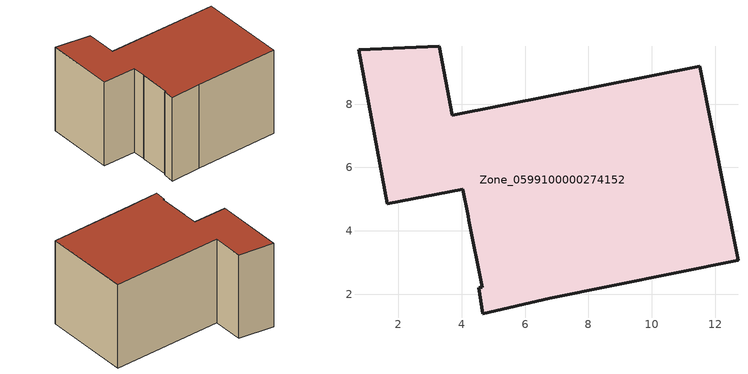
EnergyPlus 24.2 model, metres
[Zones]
Zone_0599100000274152
 floor ground (C_G): 1.65,4.86 0.74,9.72 3.29,9.83 3.71,7.65 11.52,9.2 12.72,3.07 6.78,1.87 4.66,1.37 4.54,2.19 4.64,2.22 4.22,4.33 4.2,4.45 4.03,5.31 z0
 wall outside (C_F): 3.71,7.65 3.29,9.83 0.74,9.72 1.65,4.86 4.03,5.31 4.2,4.45 4.22,4.33 4.64,2.22 4.54,2.19 4.66,1.37 6.78,1.87 12.72,3.07 11.52,9.2 3.71,7.65 z0:6.35
 roof outside (C_R): 4.66,1.37 6.78,1.87 12.72,3.07 11.52,9.2 3.71,7.65 3.29,9.83 0.74,9.72 1.65,4.86 4.03,5.31 4.2,4.45 4.22,4.33 4.64,2.22 4.54,2.19 z6.35
[BUILDING]
Pand.0599100000274152: North Axis=0; Terrain=City; Loads Convergence Tolerance Value=0.04; Temperature Convergence Tolerance Value=0.4; Solar Distribution=FullExterior; Maximum Number of Warmup Days=25; Minimum Number of Warmup Days=1
[Site:Location]
Rotterdam.The.Hague.AP_ZH_NLD Design_Conditions: Latitude=51.96; Longitude=4.45; Time Zone=1; Elevation=-4.5
[SITE:GROUNDTEMPERATURE:BUILDINGSURFACE]
18, 18, 18, 18, 18, 18, 18, 18, 18, 18, 18, 18
[MATERIAL] Thermal Absorptance=0.9; Solar Absorptance=0.7; Visible Absorptance=0.7
Name | Roughness | Thickness | Conductivity | Density | Specific Heat
G.D.1965 | MediumSmooth | 0.15 | 1 | 540 | 1210
F.D.1965 | Rough | 0.3 | 0.857143 | 1920 | 840
R.D.1965 | MediumRough | 0.2 | 0.08 | 1500 | 1000
[CONSTRUCTION]
C_G: G.D.1965
C_F: F.D.1965
C_R: R.D.1965
[ZONE]
Zone_0599100000274152: Type=1; Multiplier=1; Ceiling Height=Autocalculate; Volume=Autocalculate; Floor Area=autocalculate; Part of Total Floor Area=Yes
[ZONEINFILTRATION:DESIGNFLOWRATE]
Infil_Zone_0599100000274152: Zone or ZoneList or Space or SpaceList=Zone_0599100000274152; Schedule=AlwaysOn; Design Flow Rate Calculation Method=Flow/Area; Flow Rate per Floor Area=0.0042; Constant Term Coefficient=1; Temperature Term Coefficient=0; Velocity Term Coefficient=0; Velocity Squared Term Coefficient=0
[HVACTEMPLATE:ZONE:IDEALLOADSAIRSYSTEM]
Zone_0599100000274152: Maximum Heating Supply Air Temperature=50; Minimum Cooling Supply Air Temperature=13; Maximum Heating Supply Air Humidity Ratio=0.0156; Minimum Cooling Supply Air Humidity Ratio=0.0077; Heating Limit=NoLimit; Cooling Limit=NoLimit; Dehumidification Control Type=ConstantSensibleHeatRatio; Cooling Sensible Heat Ratio=0.7; Dehumidification Setpoint=60; Humidification Control Type=None; Humidification Setpoint=30; Outdoor Air Method=None; Outdoor Air Flow Rate per Person=0.00944; Outdoor Air Flow Rate per Zone Floor Area=0; Outdoor Air Flow Rate per Zone=0; Demand Controlled Ventilation Type=None; Outdoor Air Economizer Type=NoEconomizer; Heat Recovery Type=None; Sensible Heat Recovery Effectiveness=0.7; Latent Heat Recovery Effectiveness=0.65
[ZONECONTROL:THERMOSTAT]
ThermostatControl_Zone_0599100000274152: Zone or ZoneList=Zone_0599100000274152; Control Type Schedule=DualSetpointControlType; Control 1=Thermostat_Zone_0599100000274152; Temperature Difference Between Cutout And Setpoint=0
[THERMOSTATSETPOINT:DUALSETPOINT]
Thermostat_Zone_0599100000274152: Heating Setpoint Temperature Schedule=HeatingSetpoint_Zone_0599100000274152; Cooling Setpoint Temperature Schedule=CoolingSetpoint_Zone_0599100000274152
[SCHEDULE:COMPACT]
HeatingSetpoint_Zone_0599100000274152: Through: 12/31, For: AllDays, Until: 24:00, 21
CoolingSetpoint_Zone_0599100000274152: Through: 12/31, For: AllDays, Until: 24:00, 24
DualSetpointControlType: Through: 12/31, For: AllDays, Until: 24:00, 4
AlwaysOn: Through: 12/31, For: AllDays, Until: 24:00, 1
